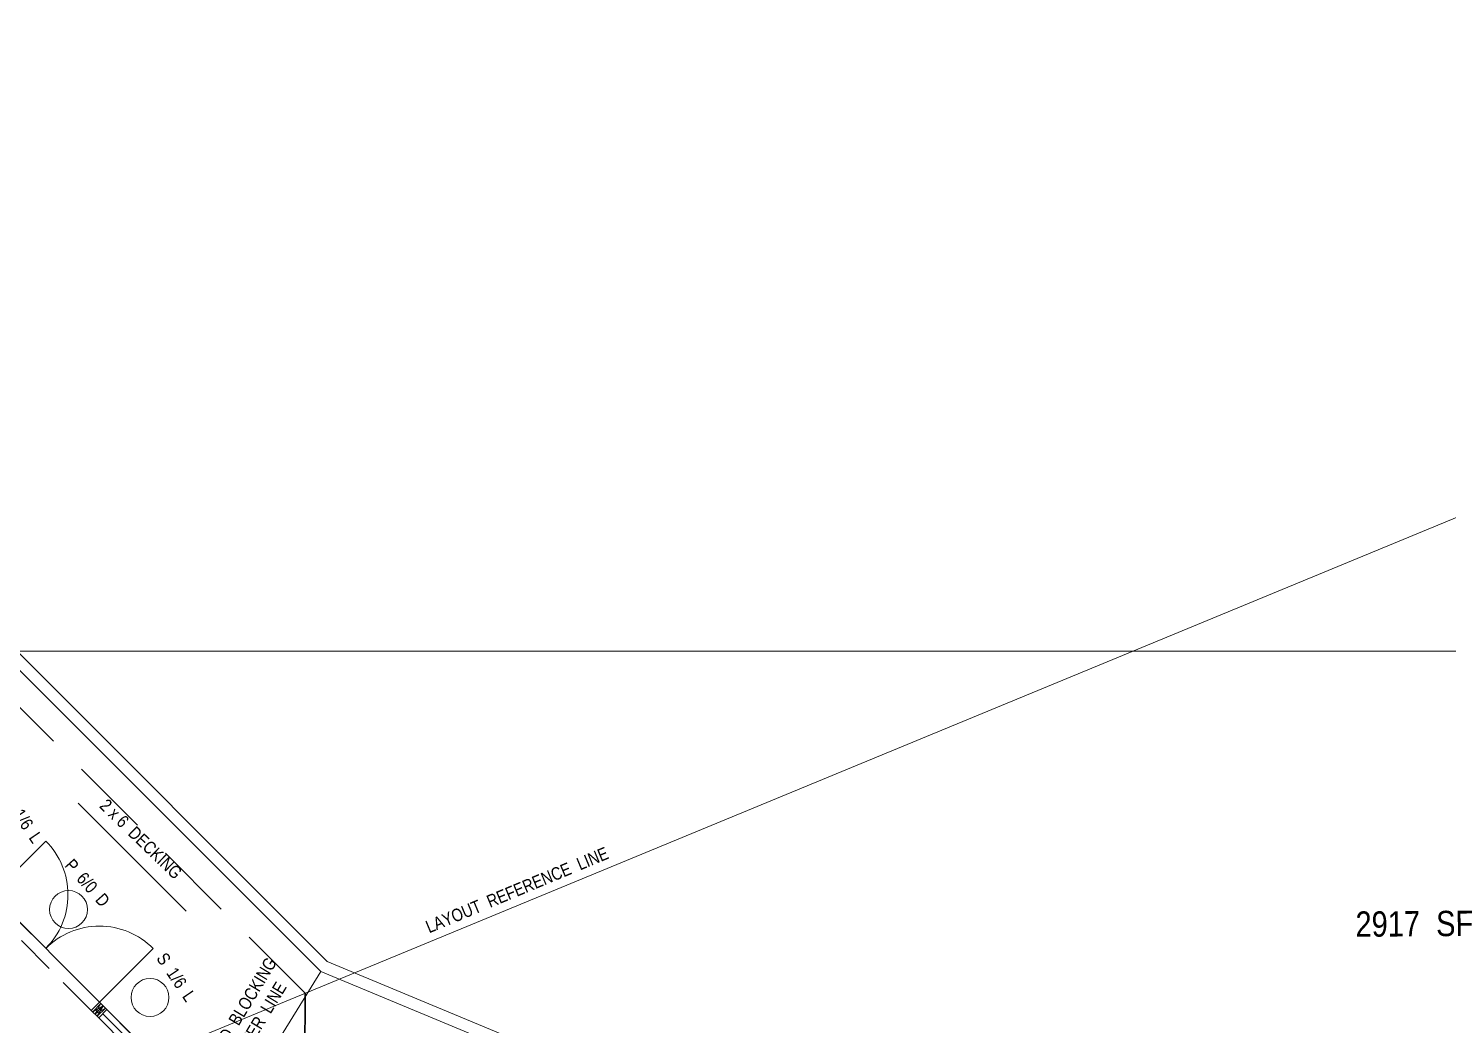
# Model space of a CAD drawing. Header units: inches. Extents: x 279 to 11006, y 233 to 7807.
# Drawn here: x 2963 to 3636, y 2236 to 2708 of the extents above; entities that cross this region are included whole.
import ezdxf

# ---------------------------------------------------------------- set-up
doc = ezdxf.new("R2010")
doc.units = ezdxf.units.IN
doc.header["$MEASUREMENT"] = 0
doc.linetypes.add('CENTER', pattern=[2, 1.25, -0.25, 0.25, -0.25])
doc.linetypes.add('HIDDEN', pattern=[0.375, 0.25, -0.125])
for name, color, linetype, lineweight in [('BALCONY', 7, 'Continuous', 9), ('DOORS', 7, 'Continuous', 30), ('FOUNDATION', 7, 'HIDDEN', 20), ('GRID', 1, 'CENTER', 20), ('GRID LAYOUT', 1, 'Continuous', 9), ('LAYOUT', 6, 'Continuous', 9), ('ROOF BEAMS', 3, 'HIDDEN', 30), ('ROOFLINE', 7, 'HIDDEN', 30), ('WALL FRAMING', 7, 'Continuous', 30), ('WINDOWS', 5, 'Continuous', 30)]:
    doc.layers.add(name, color=color, linetype=linetype, lineweight=lineweight)
doc.layers.add('TEXT', color=250, linetype='Continuous')
doc.layers.add('WALLS', color=5, linetype='Continuous')
doc.styles.add('ARCHENTLTD', font='technical.ttf', dxfattribs={"height": 0.1875})
doc.dimstyles.new('ARCHENTLTD', dxfattribs={"dimscale": 0.05, "dimtxt": 0.1875, "dimasz": 3, "dimexe": 9, "dimexo": 1, "dimgap": 2.5, "dimtad": 0, "dimdec": 1, "dimzin": 1, "dimdsep": 46, "dimlunit": 4, "dimtxsty": 'ARCHENTLTD', "dimblk": 'ARCHTICK', "dimcen": 6, "dimclrd": 256, "dimclre": 256, "dimclrt": 256, "dimaunit": 1, "dimadec": 0, "dimazin": 0, "dimtfac": 1, "dimtdec": 1, "dimtofl": 0, "dimtmove": 1, "dimatfit": 3, "dimldrblk": 'ARCHTICK', "dimfxl": 1, "dimfrac": 2, "dimtolj": 1, "dimtzin": 0, "dimlwd": 9, "dimlwe": 9, "dimarcsym": 0})

# ---------------------------------------------------------------- blocks, each defined once
blk = doc.blocks.new('_ArchTick')
at = {"color": 0, "linetype": 'ByBlock', "const_width": 0.15}
blk.add_lwpolyline([(-0.5, -0.5), (0.5, 0.5)], dxfattribs=at)

msp = doc.modelspace()

# ---------------------------------------------------------------- linework, layer by layer
at = {"layer": 'BALCONY', "color": 3, "linetype": 'ByBlock', "lineweight": 20, "ltscale": 50}
for p, q in [((2958.1, 2412.95), (3105.16, 2265.75)), ((3105.16, 2265.75), (3449.68, 2122.76))]:
    msp.add_line(p, q, dxfattribs=at)
at = {"layer": 'BALCONY', "lineweight": 20, "ltscale": 50}
for p, q in [((2955.82, 2407.45), (3102.04, 2261.09)), ((3102.04, 2261.09), (3445.47, 2118.55))]:
    msp.add_line(p, q, dxfattribs=at)
at = {"layer": 'DOORS', "ltscale": 75}
for p, q in [((2971.69, 2322.91), (2946.24, 2297.48)), ((2997.13, 2246.55), (3022.62, 2272.01))]:
    msp.add_line(p, q, dxfattribs=at)
at = {"layer": 'DOORS', "lineweight": 20, "ltscale": 75}
msp.add_line((2997.13, 2246.55), (2946.24, 2297.48), dxfattribs=at)
at = {"layer": 'DOORS', "color": 7, "linetype": 'Continuous', "lineweight": 20, "ltscale": 7.5}
for centre in [(2982.49, 2290.47), (3021.1, 2248.76)]:
    msp.add_circle(centre, 9, dxfattribs=at)
at = {"layer": 'DOORS', "lineweight": 9, "ltscale": 75}
for centre, radius, start, end in [((2946.25, 2297.49), 35.97, 314.96239, 44.97187), ((2997.13, 2246.55), 36.03, 44.972, 134.972)]:
    msp.add_arc(centre, radius, start, end, dxfattribs=at)
at = {"layer": 'FOUNDATION', "color": 7, "linetype": 'Continuous', "lineweight": 9, "ltscale": 25}
msp.add_line((3102.04, 2261.09), (3022.51, 2132.68), dxfattribs=at)
at = {"layer": 'GRID', "ltscale": 50}
msp.add_line((2920.78, 2322.97), (3022.55, 2221.1), dxfattribs=at)
at = {"layer": 'GRID LAYOUT', "color": 3, "ltscale": 25}
msp.add_line((278.93, 2413.01), (9487.04, 2413.01), dxfattribs=at)
at = {"layer": 'LAYOUT', "color": 6, "linetype": 'Continuous', "lineweight": 5, "ltscale": 250}
msp.add_line((2848.72, 2149.2), (4201.43, 2708.22), dxfattribs=at)
at = {"layer": 'ROOF BEAMS', "lineweight": 20, "ltscale": 75}
msp.add_line((2993.24, 2242.66), (2942.35, 2293.6), dxfattribs=at)
at = {"layer": 'ROOFLINE', "linetype": 'HIDDEN', "ltscale": 150}
for p, q in [((3094.63, 2250.82), (2950.64, 2394.96)), ((3094.57, 2214.4), (3094.58, 2250.8))]:
    msp.add_line(p, q, dxfattribs=at)
at = {"layer": 'WALL FRAMING', "lineweight": 20, "ltscale": 50}
for p, q in [((2993.94, 2241.95), (2997.84, 2245.84)), ((2995, 2240.89), (2998.9, 2244.78)), ((2996.06, 2239.83), (2999.96, 2243.72))]:
    msp.add_line(p, q, dxfattribs=at)
at = {"layer": 'WALL FRAMING', "lineweight": 9, "ltscale": 150}
for p, q in [((2998.9, 2244.78), (2993.94, 2241.95)), ((2995, 2240.89), (2997.84, 2245.84)), ((2999.96, 2243.72), (2995, 2240.89)), ((2996.06, 2239.83), (2998.9, 2244.78))]:
    msp.add_line(p, q, dxfattribs=at)
at = {"layer": 'WALLS', "color": 4, "ltscale": 50}
for p, q in [((2993.24, 2242.66), (2997.13, 2246.55)), ((2993.24, 2242.66), (2996.77, 2239.12)), ((2996.77, 2239.12), (3000.67, 2243.01)), ((3000.67, 2243.02), (2997.14, 2246.56))]:
    msp.add_line(p, q, dxfattribs=at)
at = {"layer": 'WALLS', "color": 4, "ltscale": 75}
msp.add_line((3000.66, 2243.01), (2997.13, 2246.55), dxfattribs=at)
at = {"layer": 'WALLS', "color": 4, "lineweight": 20, "ltscale": 75}
msp.add_line((3013.38, 2230.27), (3000.66, 2243.01), dxfattribs=at)
at = {"layer": 'WALLS', "color": 4, "lineweight": 20, "ltscale": 50}
msp.add_line((2996.77, 2239.12), (3009.49, 2226.39), dxfattribs=at)
at = {"layer": 'WINDOWS', "ltscale": 75}
msp.add_line((3011.44, 2228.33), (2998.72, 2241.07), dxfattribs=at)

# ---------------------------------------------------------------- texts
at = {"layer": 'DOORS', "color": 7, "linetype": 'Continuous', "lineweight": 30, "ltscale": 1.5, "char_height": 6, "style": 'ARCHENTLTD'}
for s, insert, attachment_point, rotation in [('S  1/6  L\\P{\\H1.999x;  }', (2937.83, 2333.46), 7, 304.18123), ('2 x 6  DECKING\\P{\\H1.999x;  }', (2985.59, 2327.58), 7, 315.97539), ('P  6/0  D\\P{\\H1.999x;  }', (2968.29, 2300.39), 7, 311.71151), ('LAYOUT  REFERENCE  LINE\\P{\\H1.999x;  }', (3245.26, 2299.98), 9, 22.6164), ('S  1/6  L\\P{\\H1.999x;  }', (3010.56, 2258.26), 7, 304.18123), ('DOUBLE  SOLID  BLOCKING\\P@ DECKING  MITER  LINE\\P{\\H1.999x;  }', (3057.16, 2172.51), 7, 58.86418)]:
    msp.add_mtext(s, dxfattribs=dict(at, insert=insert, attachment_point=attachment_point, rotation=rotation))
at = {"layer": 'TEXT', "linetype": 'Continuous', "insert": (3648.41, 2277.76), "char_height": 12, "width": 271, "attachment_point": 9, "rotation": 0.40651, "style": 'ARCHENTLTD'}
msp.add_mtext('2917  SF', dxfattribs=at)

# ---------------------------------------------------------------- leaders
at = {"layer": 'FOUNDATION', "color": 7, "linetype": 'Continuous', "lineweight": 9, "ltscale": 25}
for points in [[(2987.09, 2340.92), (3012.63, 2315.28)], [(3038.18, 2289.65), (3012.63, 2315.28)]]:
    msp.add_leader(points, dimstyle='ARCHENTLTD', override={"dimgap": 1, "dimtad": 0}, dxfattribs=at)

doc.saveas('drawing.dxf')
